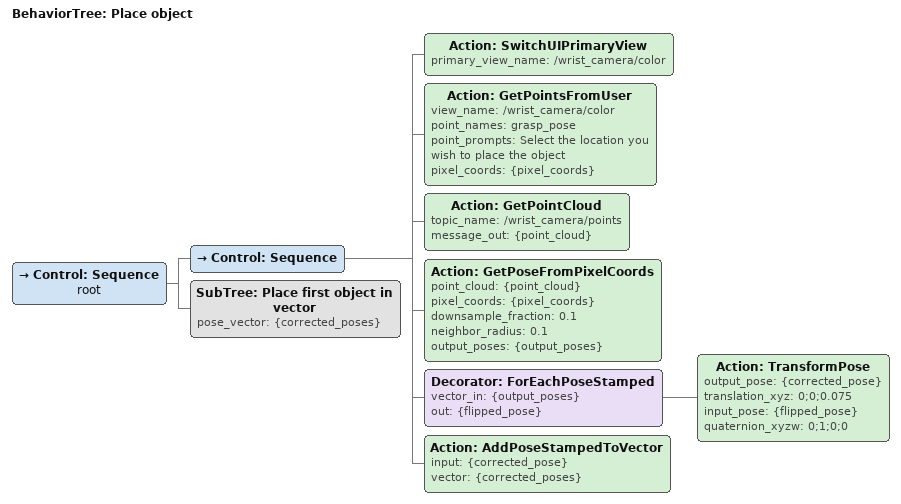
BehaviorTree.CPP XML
<?xml version="1.0" encoding="UTF-8" ?>
<root BTCPP_format="4" main_tree_to_execute="Place object">
  <BehaviorTree ID="Place object" _description="">
    <Control ID="Sequence" name="root">
      <Control ID="Sequence">
        <Action
          ID="SwitchUIPrimaryView"
          primary_view_name="/wrist_camera/color"
        />
        <Action
          ID="GetPointsFromUser"
          view_name="/wrist_camera/color"
          point_names="grasp_pose"
          point_prompts="Select the location you wish to place the object"
          pixel_coords="{pixel_coords}"
        />
        <Action
          ID="GetPointCloud"
          topic_name="/wrist_camera/points"
          message_out="{point_cloud}"
        />
        <Action
          ID="GetPoseFromPixelCoords"
          point_cloud="{point_cloud}"
          pixel_coords="{pixel_coords}"
          downsample_fraction="0.1"
          neighbor_radius="0.1"
          output_poses="{output_poses}"
        />
        <!--Flip the direction of the grasp pose-->
        <Decorator
          ID="ForEachPoseStamped"
          vector_in="{output_poses}"
          out="{flipped_pose}"
        >
          <Action
            ID="TransformPose"
            output_pose="{corrected_pose}"
            translation_xyz="0;0;0.075"
            input_pose="{flipped_pose}"
            quaternion_xyzw="0;1;0;0"
          />
        </Decorator>
        <!--Create a vector of poses to match the input of AdjustPoseWithIMarker-->
        <Action
          ID="AddPoseStampedToVector"
          input="{corrected_pose}"
          vector="{corrected_poses}"
        />
      </Control>
      <!--Use the ForEach decorator to get a pose from our vector of poses-->
      <SubTree
        ID="Place first object in vector"
        pose_vector="{corrected_poses}"
      />
    </Control>
  </BehaviorTree>
</root>
